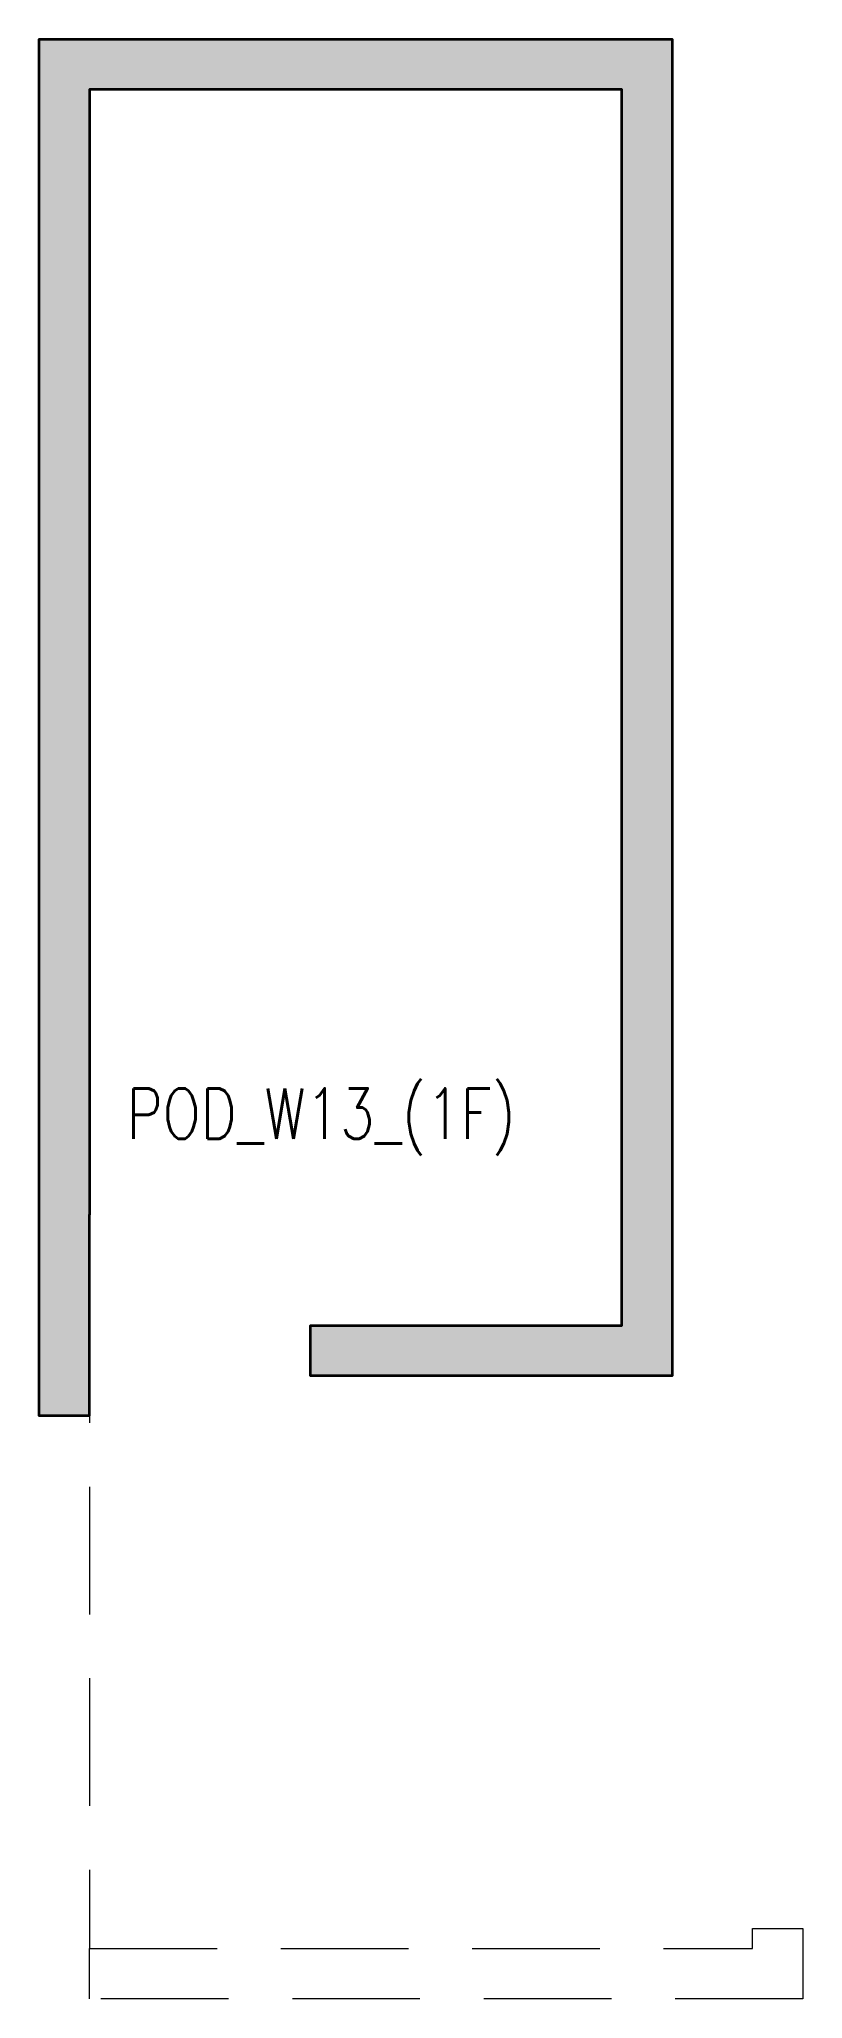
# Model space of a CAD drawing. Header units: millimetres. Extents: x 37000 to 40800, y 35000 to 44750.
import ezdxf

# ---------------------------------------------------------------- set-up
doc = ezdxf.new("R2010")
doc.units = ezdxf.units.MM
doc.linetypes.add('HIDDEN2', pattern=[4.7625, 3.175, -1.5875])
doc.layers.get('Defpoints').update_dxf_attribs({"color": 151, "lineweight": 9})
for name, color, linetype, lineweight in [('NDC_S_HATCH COLUMN AND WALL', 251, 'Continuous', 13), ('NDC_S_HIDDEN', 8, 'HIDDEN2', 13), ('NDC_S_WALL', 6, 'Continuous', 35)]:
    doc.layers.add(name, color=color, linetype=linetype, lineweight=lineweight)
doc.styles.add('NDC_BAR 2', font='romans.shx', dxfattribs={"width": 0.8})

msp = doc.modelspace()

# ---------------------------------------------------------------- hatches: boundary and pattern name
at = {"layer": 'NDC_S_HATCH COLUMN AND WALL'}
h = msp.add_hatch(color=256, dxfattribs=at)
h.dxf.hatch_style = 1
h.paths.add_polyline_path([(40150, 44750), (37000, 44750), (37000, 38900), (37000, 37900), (37248.4, 37900), (37249.2, 38900), (37250, 39150), (37250.2, 44500), (39900.2, 44500), (39900, 38350), (38350, 38350), (38350, 38100), (40150, 38100)])

# ---------------------------------------------------------------- linework, layer by layer
at = {"layer": 'NDC_S_HIDDEN', "color": 4, "ltscale": 200}
msp.add_line((37250, 35000), (37250, 35250), dxfattribs=at)
msp.add_line((37250, 35000), (37250, 35250), dxfattribs=at)
for points in [[(37250, 38500), (37250, 38500), (37250, 35250), (37250, 35250)], [(37250, 35250), (40550, 35250), (40550, 35350), (40800, 35350), (40800, 35000), (37250, 35000)]]:
    msp.add_lwpolyline(points, dxfattribs=at)
at = {"layer": 'NDC_S_WALL', "ltscale": 200}
msp.add_lwpolyline([(37250, 39150), (37250, 38900), (37249.2, 38900), (37248.4, 37900), (37000, 37900), (37000, 38900), (37000, 44750), (40150, 44750), (40150, 38100), (38350, 38100), (38350, 38350), (39900, 38350), (39900.2, 44500), (37250.2, 44500), (37250, 39150)], close=True, dxfattribs=at)

# ---------------------------------------------------------------- texts
at = {"layer": 'Defpoints', "style": 'NDC_BAR 2', "width": 0.8}
msp.add_text('POD_W13_(1F)', height=250, dxfattribs=at).set_placement((37434.4, 39279.6))

doc.saveas('drawing.dxf')
